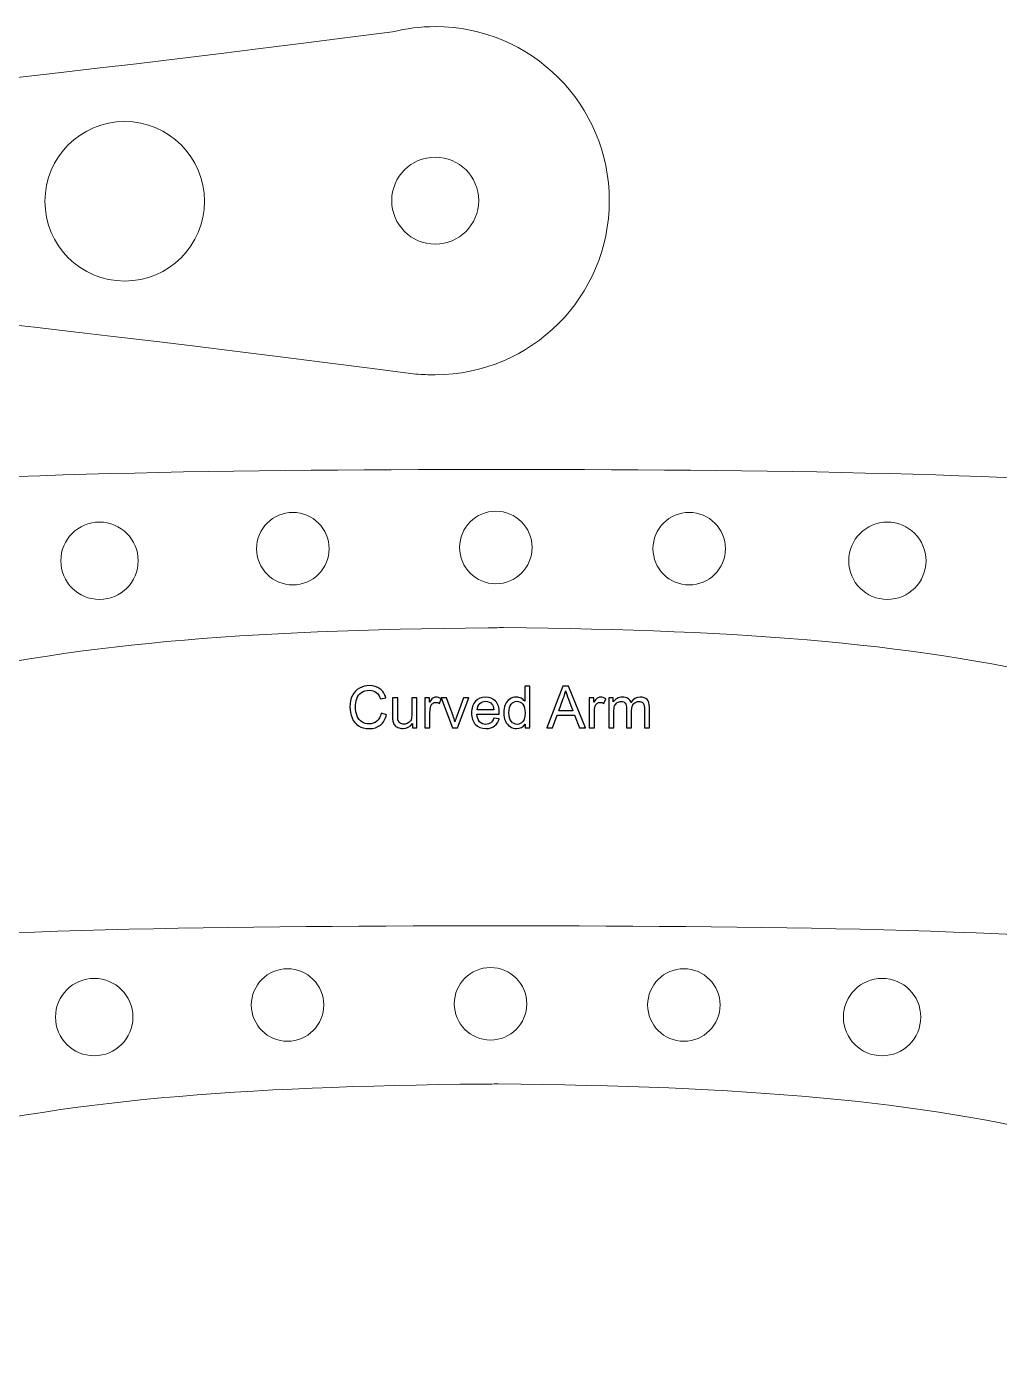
# Model space of a CAD drawing. Header units: millimetres. Extents: x -819 to 558, y -342 to 336.
# Drawn here: x -32.8 to 109.2, y -229.3 to -35.3 of the extents above; entities that cross this region are included whole.
import ezdxf

# ---------------------------------------------------------------- set-up
doc = ezdxf.new("R2010")
doc.units = ezdxf.units.MM
doc.header["$MEASUREMENT"] = 0
doc.layers.add('#Layer 1', color=7, linetype='Continuous')

msp = doc.modelspace()

# ---------------------------------------------------------------- linework, layer by layer
at = {"layer": '#Layer 1', "color": 22, "lineweight": 9}
for points in [[(-299.4995, -35.4526), (-163.6914, -54.0647), (-120.8009, -54.2654), (20.6279, -36.0551)], [(-300.7342, -85.988), (-163.4447, -67.1737), (-121.1112, -67.1737), (24.0569, -85.988)], [(-143.5157, -122.1519), (-110.3809, -102.3651), (-51.4112, -99.9196), (36.6068, -99.9213)], [(214.5831, -122.1519), (181.843, -102.3651), (123.7429, -99.9196), (36.6064, -99.9213)], [(184.2443, -162.7389), (142.3319, -131.0424), (107.524, -123.6341), (36.8421, -122.9971)], [(-144.2873, -188.7428), (-111.1525, -168.956), (-52.1828, -166.5105), (35.8352, -166.5122)], [(213.8115, -188.7428), (181.0714, -168.956), (122.9713, -166.5105), (35.8348, -166.5122)], [(183.4727, -229.3298), (141.5603, -197.6333), (106.7524, -190.225), (36.0705, -189.588)]]:
    msp.add_open_spline(points, degree=3, dxfattribs=at)
for points, knots in [([(20.628, -36.0549), (22.6277, -35.5489), (24.722, -35.28), (26.8791, -35.28), (26.8791, -35.28), (40.9068, -35.28), (52.2791, -46.6519), (52.2791, -60.68), (52.2791, -60.68), (52.2791, -74.7081), (40.9068, -86.08), (26.8791, -86.08), (26.8791, -86.08), (25.9275, -86.08), (24.9814, -86.0899), (24.0569, -85.988)], [0, 0, 0, 0, 0.25, 0.25, 0.25, 0.25, 0.5, 0.5, 0.5, 0.5, 0.75, 0.75, 0.75, 0.75, 1, 1, 1, 1]), ([(-6.8112, -60.7741), (-6.8112, -67.204), (-12.0236, -72.4158), (-18.4529, -72.4158), (-18.4529, -72.4158), (-24.8828, -72.4158), (-30.0945, -67.204), (-30.0945, -60.7741), (-30.0945, -60.7741), (-30.0945, -54.3449), (-24.8828, -49.1324), (-18.4529, -49.1324), (-18.4529, -49.1324), (-12.0236, -49.1324), (-6.8112, -54.3449), (-6.8112, -60.7741)], [0, 0, 0, 0, 0.25, 0.25, 0.25, 0.25, 0.5, 0.5, 0.5, 0.5, 0.75, 0.75, 0.75, 0.75, 1, 1, 1, 1]), ([(11.3832, -111.4731), (11.3832, -114.3956), (9.014, -116.7648), (6.0916, -116.7648), (6.0916, -116.7648), (3.1691, -116.7648), (0.7999, -114.3956), (0.7999, -111.4731), (0.7999, -111.4731), (0.7999, -108.5506), (3.1691, -106.1814), (6.0916, -106.1814), (6.0916, -106.1814), (9.014, -106.1814), (11.3832, -108.5506), (11.3832, -111.4731)], [0, 0, 0, 0, 0.25, 0.25, 0.25, 0.25, 0.5, 0.5, 0.5, 0.5, 0.75, 0.75, 0.75, 0.75, 1, 1, 1, 1]), ([(41.0165, -111.2967), (41.0165, -114.2192), (38.6473, -116.5884), (35.7248, -116.5884), (35.7248, -116.5884), (32.8024, -116.5884), (30.4332, -114.2192), (30.4332, -111.2967), (30.4332, -111.2967), (30.4332, -108.3742), (32.8024, -106.0051), (35.7248, -106.0051), (35.7248, -106.0051), (38.6473, -106.0051), (41.0165, -108.3742), (41.0165, -111.2967)], [0, 0, 0, 0, 0.25, 0.25, 0.25, 0.25, 0.5, 0.5, 0.5, 0.5, 0.75, 0.75, 0.75, 0.75, 1, 1, 1, 1]), ([(69.2387, -111.4731), (69.2387, -114.3956), (66.8695, -116.7648), (63.947, -116.7648), (63.947, -116.7648), (61.0246, -116.7648), (58.6554, -114.3956), (58.6554, -111.4731), (58.6554, -111.4731), (58.6554, -108.5506), (61.0246, -106.1814), (63.947, -106.1814), (63.947, -106.1814), (66.8695, -106.1814), (69.2387, -108.5506), (69.2387, -111.4731)], [0, 0, 0, 0, 0.25, 0.25, 0.25, 0.25, 0.5, 0.5, 0.5, 0.5, 0.75, 0.75, 0.75, 0.75, 1, 1, 1, 1]), ([(-16.4862, -113.237), (-16.4862, -116.3543), (-19.0134, -118.8814), (-22.1306, -118.8814), (-22.1306, -118.8814), (-25.248, -118.8814), (-27.7751, -116.3543), (-27.7751, -113.237), (-27.7751, -113.237), (-27.7751, -110.1197), (-25.248, -107.5926), (-22.1306, -107.5926), (-22.1306, -107.5926), (-19.0134, -107.5926), (-16.4862, -110.1197), (-16.4862, -113.237)], [0, 0, 0, 0, 0.25, 0.25, 0.25, 0.25, 0.5, 0.5, 0.5, 0.5, 0.75, 0.75, 0.75, 0.75, 1, 1, 1, 1]), ([(98.5193, -113.237), (98.5193, -116.3543), (95.9919, -118.8814), (92.8748, -118.8814), (92.8748, -118.8814), (89.7577, -118.8814), (87.2304, -116.3543), (87.2304, -113.237), (87.2304, -113.237), (87.2304, -110.1197), (89.7577, -107.5926), (92.8748, -107.5926), (92.8748, -107.5926), (95.9919, -107.5926), (98.5193, -110.1197), (98.5193, -113.237)], [0, 0, 0, 0, 0.25, 0.25, 0.25, 0.25, 0.5, 0.5, 0.5, 0.5, 0.75, 0.75, 0.75, 0.75, 1, 1, 1, 1]), ([(-112.7945, -162.7585), (-70.8867, -131.0621), (-36.0821, -123.6538), (34.5924, -123.0167), (34.5924, -123.0167), (35.1253, -123.0429), (36.8421, -122.9777), (36.8421, -122.9777)], [0, 0, 0, 0, 0.5, 0.5, 0.5, 0.5, 1, 1, 1, 1]), ([(18.9715, -135.4955), (18.9715, -135.4955), (19.7745, -135.6987), (19.7745, -135.6987), (19.7745, -135.6987), (19.6065, -136.3563), (19.3032, -136.8586), (18.8671, -137.2057), (18.8671, -137.2057), (18.4297, -137.5515), (17.8963, -137.7236), (17.2641, -137.7236), (17.2641, -137.7236), (16.6108, -137.7236), (16.0802, -137.591), (15.671, -137.3257), (15.671, -137.3257), (15.2618, -137.059), (14.9499, -136.6738), (14.7368, -136.17), (14.7368, -136.17), (14.5238, -135.6648), (14.4165, -135.123), (14.4165, -134.5444), (14.4165, -134.5444), (14.4165, -133.9136), (14.5365, -133.3633), (14.7778, -132.8934), (14.7778, -132.8934), (15.0191, -132.4235), (15.362, -132.0665), (15.8079, -131.8224), (15.8079, -131.8224), (16.2524, -131.5783), (16.742, -131.4569), (17.2768, -131.4569), (17.2768, -131.4569), (17.8836, -131.4569), (18.393, -131.6107), (18.8065, -131.9198), (18.8065, -131.9198), (19.2199, -132.2288), (19.5078, -132.662), (19.67, -133.2222), (19.67, -133.2222), (19.67, -133.2222), (18.8812, -133.4085), (18.8812, -133.4085), (18.8812, -133.4085), (18.7401, -132.9668), (18.5369, -132.6465), (18.2688, -132.4447), (18.2688, -132.4447), (18.0021, -132.2429), (17.6663, -132.1427), (17.2599, -132.1427), (17.2599, -132.1427), (16.7942, -132.1427), (16.4062, -132.2542), (16.0929, -132.4771), (16.0929, -132.4771), (15.7796, -132.7015), (15.5595, -133.0007), (15.4339, -133.3774), (15.4339, -133.3774), (15.3069, -133.7528), (15.2434, -134.1408), (15.2434, -134.5402), (15.2434, -134.5402), (15.2434, -135.0566), (15.3182, -135.5054), (15.4678, -135.8906), (15.4678, -135.8906), (15.6188, -136.2744), (15.8516, -136.5623), (16.1691, -136.7528), (16.1691, -136.7528), (16.4866, -136.9433), (16.8295, -137.0378), (17.1992, -137.0378), (17.1992, -137.0378), (17.6479, -137.0378), (18.0275, -136.908), (18.3394, -136.6498), (18.3394, -136.6498), (18.6512, -136.3901), (18.8615, -136.0049), (18.9715, -135.4955)], [0, 0, 0, 0, 0.04545455, 0.04545455, 0.04545455, 0.04545455, 0.09090909, 0.09090909, 0.09090909, 0.09090909, 0.13636364, 0.13636364, 0.13636364, 0.13636364, 0.18181818, 0.18181818, 0.18181818, 0.18181818, 0.22727273, 0.22727273, 0.22727273, 0.22727273, 0.27272727, 0.27272727, 0.27272727, 0.27272727, 0.31818182, 0.31818182, 0.31818182, 0.31818182, 0.36363636, 0.36363636, 0.36363636, 0.36363636, 0.40909091, 0.40909091, 0.40909091, 0.40909091, 0.45454545, 0.45454545, 0.45454545, 0.45454545, 0.5, 0.5, 0.5, 0.5, 0.54545455, 0.54545455, 0.54545455, 0.54545455, 0.59090909, 0.59090909, 0.59090909, 0.59090909, 0.63636364, 0.63636364, 0.63636364, 0.63636364, 0.68181818, 0.68181818, 0.68181818, 0.68181818, 0.72727273, 0.72727273, 0.72727273, 0.72727273, 0.77272727, 0.77272727, 0.77272727, 0.77272727, 0.81818182, 0.81818182, 0.81818182, 0.81818182, 0.86363636, 0.86363636, 0.86363636, 0.86363636, 0.90909091, 0.90909091, 0.90909091, 0.90909091, 0.95454545, 0.95454545, 0.95454545, 0.95454545, 1, 1, 1, 1]), ([(39.9856, -137.6206), (39.9856, -137.6206), (39.9856, -137.066), (39.9856, -137.066), (39.9856, -137.066), (39.7076, -137.5021), (39.2984, -137.7194), (38.7579, -137.7194), (38.7579, -137.7194), (38.408, -137.7194), (38.0863, -137.6234), (37.7927, -137.4301), (37.7927, -137.4301), (37.4992, -137.2382), (37.2721, -136.9687), (37.1098, -136.6215), (37.1098, -136.6215), (36.9489, -136.2758), (36.8685, -135.8793), (36.8685, -135.4292), (36.8685, -135.4292), (36.8685, -134.9917), (36.9419, -134.5938), (37.0872, -134.2368), (37.0872, -134.2368), (37.234, -133.8798), (37.4527, -133.606), (37.7448, -133.4169), (37.7448, -133.4169), (38.0369, -133.2264), (38.3642, -133.1305), (38.7255, -133.1305), (38.7255, -133.1305), (38.9894, -133.1305), (39.225, -133.1869), (39.431, -133.2984), (39.431, -133.2984), (39.6385, -133.4099), (39.8064, -133.5552), (39.9362, -133.7344), (39.9362, -133.7344), (39.9362, -133.7344), (39.9362, -131.5599), (39.9362, -131.5599), (39.9362, -131.5599), (39.9362, -131.5599), (40.6756, -131.5599), (40.6756, -131.5599), (40.6756, -131.5599), (40.6756, -131.5599), (40.6756, -137.6206), (40.6756, -137.6206), (40.6756, -137.6206), (40.6756, -137.6206), (39.9856, -137.6206), (39.9856, -137.6206)], [0, 0, 0, 0, 0.07142857, 0.07142857, 0.07142857, 0.07142857, 0.14285714, 0.14285714, 0.14285714, 0.14285714, 0.21428571, 0.21428571, 0.21428571, 0.21428571, 0.28571429, 0.28571429, 0.28571429, 0.28571429, 0.35714286, 0.35714286, 0.35714286, 0.35714286, 0.42857143, 0.42857143, 0.42857143, 0.42857143, 0.5, 0.5, 0.5, 0.5, 0.57142857, 0.57142857, 0.57142857, 0.57142857, 0.64285714, 0.64285714, 0.64285714, 0.64285714, 0.71428571, 0.71428571, 0.71428571, 0.71428571, 0.78571429, 0.78571429, 0.78571429, 0.78571429, 0.85714286, 0.85714286, 0.85714286, 0.85714286, 0.92857143, 0.92857143, 0.92857143, 0.92857143, 1, 1, 1, 1]), ([(43.1605, -137.6206), (43.1605, -137.6206), (45.4888, -131.5599), (45.4888, -131.5599), (45.4888, -131.5599), (45.4888, -131.5599), (46.3524, -131.5599), (46.3524, -131.5599), (46.3524, -131.5599), (46.3524, -131.5599), (48.8331, -137.6206), (48.8331, -137.6206), (48.8331, -137.6206), (48.8331, -137.6206), (47.9187, -137.6206), (47.9187, -137.6206), (47.9187, -137.6206), (47.9187, -137.6206), (47.2118, -135.7848), (47.2118, -135.7848), (47.2118, -135.7848), (47.2118, -135.7848), (44.6774, -135.7848), (44.6774, -135.7848), (44.6774, -135.7848), (44.6774, -135.7848), (44.0128, -137.6206), (44.0128, -137.6206), (44.0128, -137.6206), (44.0128, -137.6206), (43.1605, -137.6206), (43.1605, -137.6206)], [0, 0, 0, 0, 0.125, 0.125, 0.125, 0.125, 0.25, 0.25, 0.25, 0.25, 0.375, 0.375, 0.375, 0.375, 0.5, 0.5, 0.5, 0.5, 0.625, 0.625, 0.625, 0.625, 0.75, 0.75, 0.75, 0.75, 0.875, 0.875, 0.875, 0.875, 1, 1, 1, 1]), ([(23.5449, -137.6206), (23.5449, -137.6206), (23.5449, -136.9757), (23.5449, -136.9757), (23.5449, -136.9757), (23.202, -137.4724), (22.7378, -137.7194), (22.1508, -137.7194), (22.1508, -137.7194), (21.8925, -137.7194), (21.6498, -137.67), (21.4255, -137.5712), (21.4255, -137.5712), (21.2011, -137.4724), (21.0346, -137.3468), (20.9259, -137.1973), (20.9259, -137.1973), (20.8159, -137.0463), (20.7397, -136.8628), (20.6959, -136.6455), (20.6959, -136.6455), (20.6663, -136.4988), (20.6508, -136.2674), (20.6508, -135.9499), (20.6508, -135.9499), (20.6508, -135.9499), (20.6508, -133.2307), (20.6508, -133.2307), (20.6508, -133.2307), (20.6508, -133.2307), (21.3944, -133.2307), (21.3944, -133.2307), (21.3944, -133.2307), (21.3944, -133.2307), (21.3944, -135.6648), (21.3944, -135.6648), (21.3944, -135.6648), (21.3944, -136.0543), (21.4099, -136.3153), (21.4396, -136.4508), (21.4396, -136.4508), (21.4875, -136.6469), (21.5863, -136.7993), (21.7373, -136.9122), (21.7373, -136.9122), (21.8897, -137.0237), (22.0774, -137.0787), (22.3003, -137.0787), (22.3003, -137.0787), (22.5233, -137.0787), (22.7321, -137.0223), (22.9283, -136.908), (22.9283, -136.908), (23.1244, -136.7937), (23.2627, -136.6371), (23.3431, -136.4409), (23.3431, -136.4409), (23.425, -136.2434), (23.4659, -135.9569), (23.4659, -135.583), (23.4659, -135.583), (23.4659, -135.583), (23.4659, -133.2307), (23.4659, -133.2307), (23.4659, -133.2307), (23.4659, -133.2307), (24.2096, -133.2307), (24.2096, -133.2307), (24.2096, -133.2307), (24.2096, -133.2307), (24.2096, -137.6206), (24.2096, -137.6206), (24.2096, -137.6206), (24.2096, -137.6206), (23.5449, -137.6206), (23.5449, -137.6206)], [0, 0, 0, 0, 0.05263158, 0.05263158, 0.05263158, 0.05263158, 0.10526316, 0.10526316, 0.10526316, 0.10526316, 0.15789474, 0.15789474, 0.15789474, 0.15789474, 0.21052632, 0.21052632, 0.21052632, 0.21052632, 0.26315789, 0.26315789, 0.26315789, 0.26315789, 0.31578947, 0.31578947, 0.31578947, 0.31578947, 0.36842105, 0.36842105, 0.36842105, 0.36842105, 0.42105263, 0.42105263, 0.42105263, 0.42105263, 0.47368421, 0.47368421, 0.47368421, 0.47368421, 0.52631579, 0.52631579, 0.52631579, 0.52631579, 0.57894737, 0.57894737, 0.57894737, 0.57894737, 0.63157895, 0.63157895, 0.63157895, 0.63157895, 0.68421053, 0.68421053, 0.68421053, 0.68421053, 0.73684211, 0.73684211, 0.73684211, 0.73684211, 0.78947368, 0.78947368, 0.78947368, 0.78947368, 0.84210526, 0.84210526, 0.84210526, 0.84210526, 0.89473684, 0.89473684, 0.89473684, 0.89473684, 0.94736842, 0.94736842, 0.94736842, 0.94736842, 1, 1, 1, 1]), ([(25.368, -137.6206), (25.368, -137.6206), (25.368, -133.2307), (25.368, -133.2307), (25.368, -133.2307), (25.368, -133.2307), (26.0369, -133.2307), (26.0369, -133.2307), (26.0369, -133.2307), (26.0369, -133.2307), (26.0369, -133.8953), (26.0369, -133.8953), (26.0369, -133.8953), (26.2076, -133.5849), (26.3657, -133.3788), (26.511, -133.2801), (26.511, -133.2801), (26.655, -133.1813), (26.8144, -133.1305), (26.988, -133.1305), (26.988, -133.1305), (27.2391, -133.1305), (27.4931, -133.2109), (27.7528, -133.3704), (27.7528, -133.3704), (27.7528, -133.3704), (27.496, -134.0618), (27.496, -134.0618), (27.496, -134.0618), (27.3153, -133.9532), (27.1333, -133.8995), (26.9513, -133.8995), (26.9513, -133.8995), (26.7876, -133.8995), (26.6423, -133.9489), (26.5124, -134.0463), (26.5124, -134.0463), (26.3826, -134.1451), (26.2909, -134.2805), (26.2359, -134.4541), (26.2359, -134.4541), (26.1526, -134.718), (26.1117, -135.0072), (26.1117, -135.3219), (26.1117, -135.3219), (26.1117, -135.3219), (26.1117, -137.6206), (26.1117, -137.6206), (26.1117, -137.6206), (26.1117, -137.6206), (25.368, -137.6206), (25.368, -137.6206)], [0, 0, 0, 0, 0.07692308, 0.07692308, 0.07692308, 0.07692308, 0.15384615, 0.15384615, 0.15384615, 0.15384615, 0.23076923, 0.23076923, 0.23076923, 0.23076923, 0.30769231, 0.30769231, 0.30769231, 0.30769231, 0.38461538, 0.38461538, 0.38461538, 0.38461538, 0.46153846, 0.46153846, 0.46153846, 0.46153846, 0.53846154, 0.53846154, 0.53846154, 0.53846154, 0.61538462, 0.61538462, 0.61538462, 0.61538462, 0.69230769, 0.69230769, 0.69230769, 0.69230769, 0.76923077, 0.76923077, 0.76923077, 0.76923077, 0.84615385, 0.84615385, 0.84615385, 0.84615385, 0.92307692, 0.92307692, 0.92307692, 0.92307692, 1, 1, 1, 1]), ([(29.4151, -137.6206), (29.4151, -137.6206), (27.7443, -133.2307), (27.7443, -133.2307), (27.7443, -133.2307), (27.7443, -133.2307), (28.5303, -133.2307), (28.5303, -133.2307), (28.5303, -133.2307), (28.5303, -133.2307), (29.4729, -135.8595), (29.4729, -135.8595), (29.4729, -135.8595), (29.5745, -136.1432), (29.6677, -136.4381), (29.7538, -136.7443), (29.7538, -136.7443), (29.8201, -136.5129), (29.9118, -136.2349), (30.0303, -135.9089), (30.0303, -135.9089), (30.0303, -135.9089), (31.0068, -133.2307), (31.0068, -133.2307), (31.0068, -133.2307), (31.0068, -133.2307), (31.7716, -133.2307), (31.7716, -133.2307), (31.7716, -133.2307), (31.7716, -133.2307), (30.1093, -137.6206), (30.1093, -137.6206), (30.1093, -137.6206), (30.1093, -137.6206), (29.4151, -137.6206), (29.4151, -137.6206)], [0, 0, 0, 0, 0.11111111, 0.11111111, 0.11111111, 0.11111111, 0.22222222, 0.22222222, 0.22222222, 0.22222222, 0.33333333, 0.33333333, 0.33333333, 0.33333333, 0.44444444, 0.44444444, 0.44444444, 0.44444444, 0.55555556, 0.55555556, 0.55555556, 0.55555556, 0.66666667, 0.66666667, 0.66666667, 0.66666667, 0.77777778, 0.77777778, 0.77777778, 0.77777778, 0.88888889, 0.88888889, 0.88888889, 0.88888889, 1, 1, 1, 1]), ([(35.4334, -136.2067), (35.4334, -136.2067), (36.2025, -136.3012), (36.2025, -136.3012), (36.2025, -136.3012), (36.0811, -136.7514), (35.8568, -137.0999), (35.5294, -137.3483), (35.5294, -137.3483), (35.2006, -137.5952), (34.7815, -137.7194), (34.2721, -137.7194), (34.2721, -137.7194), (33.63, -137.7194), (33.1206, -137.5218), (32.7453, -137.1267), (32.7453, -137.1267), (32.3685, -136.7316), (32.1808, -136.177), (32.1808, -135.463), (32.1808, -135.463), (32.1808, -134.7236), (32.3713, -134.1507), (32.7509, -133.7429), (32.7509, -133.7429), (33.1319, -133.3351), (33.6244, -133.1305), (34.2312, -133.1305), (34.2312, -133.1305), (34.8182, -133.1305), (35.298, -133.3309), (35.6691, -133.7302), (35.6691, -133.7302), (36.0416, -134.1295), (36.2279, -134.6926), (36.2279, -135.4165), (36.2279, -135.4165), (36.2279, -135.4616), (36.2265, -135.5279), (36.2236, -135.6154), (36.2236, -135.6154), (36.2236, -135.6154), (32.9499, -135.6154), (32.9499, -135.6154), (32.9499, -135.6154), (32.9767, -136.098), (33.1136, -136.4677), (33.3591, -136.7231), (33.3591, -136.7231), (33.6046, -136.98), (33.9094, -137.1084), (34.2763, -137.1084), (34.2763, -137.1084), (34.5487, -137.1084), (34.7815, -137.0364), (34.9748, -136.8925), (34.9748, -136.8925), (35.1681, -136.75), (35.3205, -136.5214), (35.4334, -136.2067)], [0, 0, 0, 0, 0.06666667, 0.06666667, 0.06666667, 0.06666667, 0.13333333, 0.13333333, 0.13333333, 0.13333333, 0.2, 0.2, 0.2, 0.2, 0.26666667, 0.26666667, 0.26666667, 0.26666667, 0.33333333, 0.33333333, 0.33333333, 0.33333333, 0.4, 0.4, 0.4, 0.4, 0.46666667, 0.46666667, 0.46666667, 0.46666667, 0.53333333, 0.53333333, 0.53333333, 0.53333333, 0.6, 0.6, 0.6, 0.6, 0.66666667, 0.66666667, 0.66666667, 0.66666667, 0.73333333, 0.73333333, 0.73333333, 0.73333333, 0.8, 0.8, 0.8, 0.8, 0.86666667, 0.86666667, 0.86666667, 0.86666667, 0.93333333, 0.93333333, 0.93333333, 0.93333333, 1, 1, 1, 1]), ([(32.9908, -135.003), (32.9908, -135.003), (35.4419, -135.003), (35.4419, -135.003), (35.4419, -135.003), (35.4094, -134.6347), (35.3149, -134.3567), (35.1611, -134.1733), (35.1611, -134.1733), (34.924, -133.8868), (34.6164, -133.7429), (34.2396, -133.7429), (34.2396, -133.7429), (33.8982, -133.7429), (33.6103, -133.8572), (33.3775, -134.0858), (33.3775, -134.0858), (33.1446, -134.3144), (33.0162, -134.6206), (32.9908, -135.003)], [0, 0, 0, 0, 0.2, 0.2, 0.2, 0.2, 0.4, 0.4, 0.4, 0.4, 0.6, 0.6, 0.6, 0.6, 0.8, 0.8, 0.8, 0.8, 1, 1, 1, 1]), ([(37.6333, -135.4292), (37.6333, -135.9922), (37.7518, -136.4127), (37.9889, -136.6907), (37.9889, -136.6907), (38.226, -136.9687), (38.5054, -137.1084), (38.8285, -137.1084), (38.8285, -137.1084), (39.153, -137.1084), (39.4296, -136.9743), (39.6568, -136.709), (39.6568, -136.709), (39.884, -136.4437), (39.9983, -136.0373), (39.9983, -135.4913), (39.9983, -135.4913), (39.9983, -134.8901), (39.8826, -134.4499), (39.6512, -134.169), (39.6512, -134.169), (39.4197, -133.8868), (39.1347, -133.7471), (38.7946, -133.7471), (38.7946, -133.7471), (38.4644, -133.7471), (38.1879, -133.8826), (37.9663, -134.1521), (37.9663, -134.1521), (37.7448, -134.4216), (37.6333, -134.8478), (37.6333, -135.4292)], [0, 0, 0, 0, 0.125, 0.125, 0.125, 0.125, 0.25, 0.25, 0.25, 0.25, 0.375, 0.375, 0.375, 0.375, 0.5, 0.5, 0.5, 0.5, 0.625, 0.625, 0.625, 0.625, 0.75, 0.75, 0.75, 0.75, 0.875, 0.875, 0.875, 0.875, 1, 1, 1, 1]), ([(44.9089, -135.1314), (44.9089, -135.1314), (46.9648, -135.1314), (46.9648, -135.1314), (46.9648, -135.1314), (46.9648, -135.1314), (46.3312, -133.4536), (46.3312, -133.4536), (46.3312, -133.4536), (46.1393, -132.9442), (45.9954, -132.5251), (45.9023, -132.1963), (45.9023, -132.1963), (45.8247, -132.5858), (45.716, -132.971), (45.5749, -133.3548), (45.5749, -133.3548), (45.5749, -133.3548), (44.9089, -135.1314), (44.9089, -135.1314)], [0, 0, 0, 0, 0.2, 0.2, 0.2, 0.2, 0.4, 0.4, 0.4, 0.4, 0.6, 0.6, 0.6, 0.6, 0.8, 0.8, 0.8, 0.8, 1, 1, 1, 1]), ([(49.3707, -137.6206), (49.3707, -137.6206), (49.3707, -133.2307), (49.3707, -133.2307), (49.3707, -133.2307), (49.3707, -133.2307), (50.0396, -133.2307), (50.0396, -133.2307), (50.0396, -133.2307), (50.0396, -133.2307), (50.0396, -133.8953), (50.0396, -133.8953), (50.0396, -133.8953), (50.2103, -133.5849), (50.3684, -133.3788), (50.5137, -133.2801), (50.5137, -133.2801), (50.6577, -133.1813), (50.8171, -133.1305), (50.9907, -133.1305), (50.9907, -133.1305), (51.2418, -133.1305), (51.4958, -133.2109), (51.7555, -133.3704), (51.7555, -133.3704), (51.7555, -133.3704), (51.4987, -134.0618), (51.4987, -134.0618), (51.4987, -134.0618), (51.318, -133.9532), (51.136, -133.8995), (50.954, -133.8995), (50.954, -133.8995), (50.7903, -133.8995), (50.645, -133.9489), (50.5151, -134.0463), (50.5151, -134.0463), (50.3853, -134.1451), (50.2936, -134.2805), (50.2386, -134.4541), (50.2386, -134.4541), (50.1553, -134.718), (50.1144, -135.0072), (50.1144, -135.3219), (50.1144, -135.3219), (50.1144, -135.3219), (50.1144, -137.6206), (50.1144, -137.6206), (50.1144, -137.6206), (50.1144, -137.6206), (49.3707, -137.6206), (49.3707, -137.6206)], [0, 0, 0, 0, 0.07692308, 0.07692308, 0.07692308, 0.07692308, 0.15384615, 0.15384615, 0.15384615, 0.15384615, 0.23076923, 0.23076923, 0.23076923, 0.23076923, 0.30769231, 0.30769231, 0.30769231, 0.30769231, 0.38461538, 0.38461538, 0.38461538, 0.38461538, 0.46153846, 0.46153846, 0.46153846, 0.46153846, 0.53846154, 0.53846154, 0.53846154, 0.53846154, 0.61538462, 0.61538462, 0.61538462, 0.61538462, 0.69230769, 0.69230769, 0.69230769, 0.69230769, 0.76923077, 0.76923077, 0.76923077, 0.76923077, 0.84615385, 0.84615385, 0.84615385, 0.84615385, 0.92307692, 0.92307692, 0.92307692, 0.92307692, 1, 1, 1, 1]), ([(52.1986, -137.6206), (52.1986, -137.6206), (52.1986, -133.2307), (52.1986, -133.2307), (52.1986, -133.2307), (52.1986, -133.2307), (52.8632, -133.2307), (52.8632, -133.2307), (52.8632, -133.2307), (52.8632, -133.2307), (52.8632, -133.8459), (52.8632, -133.8459), (52.8632, -133.8459), (53.0015, -133.6314), (53.185, -133.4579), (53.4136, -133.328), (53.4136, -133.328), (53.6422, -133.1968), (53.9032, -133.1305), (54.1953, -133.1305), (54.1953, -133.1305), (54.5199, -133.1305), (54.7866, -133.1982), (54.994, -133.3337), (54.994, -133.3337), (55.2028, -133.4691), (55.3496, -133.6568), (55.4342, -133.8995), (55.4342, -133.8995), (55.7828, -133.3873), (56.2343, -133.1305), (56.7903, -133.1305), (56.7903, -133.1305), (57.2263, -133.1305), (57.5608, -133.2518), (57.795, -133.4931), (57.795, -133.4931), (58.0293, -133.7344), (58.1464, -134.1055), (58.1464, -134.6065), (58.1464, -134.6065), (58.1464, -134.6065), (58.1464, -137.6206), (58.1464, -137.6206), (58.1464, -137.6206), (58.1464, -137.6206), (57.407, -137.6206), (57.407, -137.6206), (57.407, -137.6206), (57.407, -137.6206), (57.407, -134.8548), (57.407, -134.8548), (57.407, -134.8548), (57.407, -134.5571), (57.383, -134.3426), (57.335, -134.2114), (57.335, -134.2114), (57.2856, -134.0816), (57.1981, -133.9757), (57.0725, -133.8953), (57.0725, -133.8953), (56.9455, -133.8163), (56.796, -133.7754), (56.6252, -133.7754), (56.6252, -133.7754), (56.3162, -133.7754), (56.0608, -133.8784), (55.8562, -134.0844), (55.8562, -134.0844), (55.653, -134.289), (55.55, -134.6178), (55.55, -135.0693), (55.55, -135.0693), (55.55, -135.0693), (55.55, -137.6206), (55.55, -137.6206), (55.55, -137.6206), (55.55, -137.6206), (54.8063, -137.6206), (54.8063, -137.6206), (54.8063, -137.6206), (54.8063, -137.6206), (54.8063, -134.7688), (54.8063, -134.7688), (54.8063, -134.7688), (54.8063, -134.4372), (54.7456, -134.1888), (54.6243, -134.0237), (54.6243, -134.0237), (54.5029, -133.8586), (54.3054, -133.7754), (54.0288, -133.7754), (54.0288, -133.7754), (53.8199, -133.7754), (53.6266, -133.8304), (53.4488, -133.9419), (53.4488, -133.9419), (53.271, -134.0519), (53.1412, -134.2128), (53.0622, -134.4245), (53.0622, -134.4245), (52.9818, -134.6375), (52.9422, -134.9437), (52.9422, -135.3431), (52.9422, -135.3431), (52.9422, -135.3431), (52.9422, -137.6206), (52.9422, -137.6206), (52.9422, -137.6206), (52.9422, -137.6206), (52.1986, -137.6206), (52.1986, -137.6206)], [0, 0, 0, 0, 0.03571429, 0.03571429, 0.03571429, 0.03571429, 0.07142857, 0.07142857, 0.07142857, 0.07142857, 0.10714286, 0.10714286, 0.10714286, 0.10714286, 0.14285714, 0.14285714, 0.14285714, 0.14285714, 0.17857143, 0.17857143, 0.17857143, 0.17857143, 0.21428571, 0.21428571, 0.21428571, 0.21428571, 0.25, 0.25, 0.25, 0.25, 0.28571429, 0.28571429, 0.28571429, 0.28571429, 0.32142857, 0.32142857, 0.32142857, 0.32142857, 0.35714286, 0.35714286, 0.35714286, 0.35714286, 0.39285714, 0.39285714, 0.39285714, 0.39285714, 0.42857143, 0.42857143, 0.42857143, 0.42857143, 0.46428571, 0.46428571, 0.46428571, 0.46428571, 0.5, 0.5, 0.5, 0.5, 0.53571429, 0.53571429, 0.53571429, 0.53571429, 0.57142857, 0.57142857, 0.57142857, 0.57142857, 0.60714286, 0.60714286, 0.60714286, 0.60714286, 0.64285714, 0.64285714, 0.64285714, 0.64285714, 0.67857143, 0.67857143, 0.67857143, 0.67857143, 0.71428571, 0.71428571, 0.71428571, 0.71428571, 0.75, 0.75, 0.75, 0.75, 0.78571429, 0.78571429, 0.78571429, 0.78571429, 0.82142857, 0.82142857, 0.82142857, 0.82142857, 0.85714286, 0.85714286, 0.85714286, 0.85714286, 0.89285714, 0.89285714, 0.89285714, 0.89285714, 0.92857143, 0.92857143, 0.92857143, 0.92857143, 0.96428571, 0.96428571, 0.96428571, 0.96428571, 1, 1, 1, 1]), ([(40.2449, -177.8876), (40.2449, -180.8101), (37.8757, -183.1793), (34.9532, -183.1793), (34.9532, -183.1793), (32.0308, -183.1793), (29.6616, -180.8101), (29.6616, -177.8876), (29.6616, -177.8876), (29.6616, -174.9651), (32.0308, -172.596), (34.9532, -172.596), (34.9532, -172.596), (37.8757, -172.596), (40.2449, -174.9651), (40.2449, -177.8876)], [0, 0, 0, 0, 0.25, 0.25, 0.25, 0.25, 0.5, 0.5, 0.5, 0.5, 0.75, 0.75, 0.75, 0.75, 1, 1, 1, 1]), ([(-17.2578, -179.8279), (-17.2578, -182.9452), (-19.785, -185.4723), (-22.9022, -185.4723), (-22.9022, -185.4723), (-26.0196, -185.4723), (-28.5467, -182.9452), (-28.5467, -179.8279), (-28.5467, -179.8279), (-28.5467, -176.7106), (-26.0196, -174.1835), (-22.9022, -174.1835), (-22.9022, -174.1835), (-19.785, -174.1835), (-17.2578, -176.7106), (-17.2578, -179.8279)], [0, 0, 0, 0, 0.25, 0.25, 0.25, 0.25, 0.5, 0.5, 0.5, 0.5, 0.75, 0.75, 0.75, 0.75, 1, 1, 1, 1]), ([(10.6116, -178.064), (10.6116, -180.9865), (8.2424, -183.3557), (5.32, -183.3557), (5.32, -183.3557), (2.3975, -183.3557), (0.0283, -180.9865), (0.0283, -178.064), (0.0283, -178.064), (0.0283, -175.1415), (2.3975, -172.7723), (5.32, -172.7723), (5.32, -172.7723), (8.2424, -172.7723), (10.6116, -175.1415), (10.6116, -178.064)], [0, 0, 0, 0, 0.25, 0.25, 0.25, 0.25, 0.5, 0.5, 0.5, 0.5, 0.75, 0.75, 0.75, 0.75, 1, 1, 1, 1]), ([(68.4671, -178.064), (68.4671, -180.9865), (66.0979, -183.3557), (63.1754, -183.3557), (63.1754, -183.3557), (60.253, -183.3557), (57.8838, -180.9865), (57.8838, -178.064), (57.8838, -178.064), (57.8838, -175.1415), (60.253, -172.7723), (63.1754, -172.7723), (63.1754, -172.7723), (66.0979, -172.7723), (68.4671, -175.1415), (68.4671, -178.064)], [0, 0, 0, 0, 0.25, 0.25, 0.25, 0.25, 0.5, 0.5, 0.5, 0.5, 0.75, 0.75, 0.75, 0.75, 1, 1, 1, 1]), ([(97.7477, -179.8279), (97.7477, -182.9452), (95.2203, -185.4723), (92.1032, -185.4723), (92.1032, -185.4723), (88.9861, -185.4723), (86.4588, -182.9452), (86.4588, -179.8279), (86.4588, -179.8279), (86.4588, -176.7106), (88.9861, -174.1835), (92.1032, -174.1835), (92.1032, -174.1835), (95.2203, -174.1835), (97.7477, -176.7106), (97.7477, -179.8279)], [0, 0, 0, 0, 0.25, 0.25, 0.25, 0.25, 0.5, 0.5, 0.5, 0.5, 0.75, 0.75, 0.75, 0.75, 1, 1, 1, 1]), ([(-113.5661, -229.3494), (-71.6583, -197.653), (-36.8537, -190.2447), (33.8208, -189.6076), (33.8208, -189.6076), (34.3537, -189.6338), (36.0705, -189.5686), (36.0705, -189.5686)], [0, 0, 0, 0, 0.5, 0.5, 0.5, 0.5, 1, 1, 1, 1])]:
    msp.add_open_spline(points, degree=3, knots=knots, dxfattribs=at)
at = {"layer": '#Layer 1', "color": 7, "lineweight": 9}
msp.add_open_spline([(33.2291, -60.68), (33.2291, -64.1871), (30.3862, -67.03), (26.8791, -67.03), (26.8791, -67.03), (23.372, -67.03), (20.5291, -64.1871), (20.5291, -60.68), (20.5291, -60.68), (20.5291, -57.1729), (23.372, -54.33), (26.8791, -54.33), (26.8791, -54.33), (30.3862, -54.33), (33.2291, -57.1729), (33.2291, -60.68)], degree=3, knots=[0, 0, 0, 0, 0.25, 0.25, 0.25, 0.25, 0.5, 0.5, 0.5, 0.5, 0.75, 0.75, 0.75, 0.75, 1, 1, 1, 1], dxfattribs=at)
at = {"layer": '#Layer 1', "color": 250}
for points, knots in [([(18.9715, -135.4955), (18.9715, -135.4955), (19.7745, -135.6987), (19.7745, -135.6987), (19.7745, -135.6987), (19.6065, -136.3563), (19.3032, -136.8586), (18.8671, -137.2057), (18.8671, -137.2057), (18.4297, -137.5515), (17.8963, -137.7236), (17.2641, -137.7236), (17.2641, -137.7236), (16.6108, -137.7236), (16.0802, -137.591), (15.671, -137.3257), (15.671, -137.3257), (15.2618, -137.059), (14.9499, -136.6738), (14.7368, -136.17), (14.7368, -136.17), (14.5238, -135.6648), (14.4165, -135.123), (14.4165, -134.5444), (14.4165, -134.5444), (14.4165, -133.9136), (14.5365, -133.3633), (14.7778, -132.8934), (14.7778, -132.8934), (15.0191, -132.4235), (15.362, -132.0665), (15.8079, -131.8224), (15.8079, -131.8224), (16.2524, -131.5783), (16.742, -131.4569), (17.2768, -131.4569), (17.2768, -131.4569), (17.8836, -131.4569), (18.393, -131.6107), (18.8065, -131.9198), (18.8065, -131.9198), (19.2199, -132.2288), (19.5078, -132.662), (19.67, -133.2222), (19.67, -133.2222), (19.67, -133.2222), (18.8812, -133.4085), (18.8812, -133.4085), (18.8812, -133.4085), (18.7401, -132.9668), (18.5369, -132.6465), (18.2688, -132.4447), (18.2688, -132.4447), (18.0021, -132.2429), (17.6663, -132.1427), (17.2599, -132.1427), (17.2599, -132.1427), (16.7942, -132.1427), (16.4062, -132.2542), (16.0929, -132.4771), (16.0929, -132.4771), (15.7796, -132.7015), (15.5595, -133.0007), (15.4339, -133.3774), (15.4339, -133.3774), (15.3069, -133.7528), (15.2434, -134.1408), (15.2434, -134.5402), (15.2434, -134.5402), (15.2434, -135.0566), (15.3182, -135.5054), (15.4678, -135.8906), (15.4678, -135.8906), (15.6188, -136.2744), (15.8516, -136.5623), (16.1691, -136.7528), (16.1691, -136.7528), (16.4866, -136.9433), (16.8295, -137.0378), (17.1992, -137.0378), (17.1992, -137.0378), (17.6479, -137.0378), (18.0275, -136.908), (18.3394, -136.6498), (18.3394, -136.6498), (18.6512, -136.3901), (18.8615, -136.0049), (18.9715, -135.4955)], [0, 0, 0, 0, 0.04545455, 0.04545455, 0.04545455, 0.04545455, 0.09090909, 0.09090909, 0.09090909, 0.09090909, 0.13636364, 0.13636364, 0.13636364, 0.13636364, 0.18181818, 0.18181818, 0.18181818, 0.18181818, 0.22727273, 0.22727273, 0.22727273, 0.22727273, 0.27272727, 0.27272727, 0.27272727, 0.27272727, 0.31818182, 0.31818182, 0.31818182, 0.31818182, 0.36363636, 0.36363636, 0.36363636, 0.36363636, 0.40909091, 0.40909091, 0.40909091, 0.40909091, 0.45454545, 0.45454545, 0.45454545, 0.45454545, 0.5, 0.5, 0.5, 0.5, 0.54545455, 0.54545455, 0.54545455, 0.54545455, 0.59090909, 0.59090909, 0.59090909, 0.59090909, 0.63636364, 0.63636364, 0.63636364, 0.63636364, 0.68181818, 0.68181818, 0.68181818, 0.68181818, 0.72727273, 0.72727273, 0.72727273, 0.72727273, 0.77272727, 0.77272727, 0.77272727, 0.77272727, 0.81818182, 0.81818182, 0.81818182, 0.81818182, 0.86363636, 0.86363636, 0.86363636, 0.86363636, 0.90909091, 0.90909091, 0.90909091, 0.90909091, 0.95454545, 0.95454545, 0.95454545, 0.95454545, 1, 1, 1, 1]), ([(39.9856, -137.6206), (39.9856, -137.6206), (39.9856, -137.066), (39.9856, -137.066), (39.9856, -137.066), (39.7076, -137.5021), (39.2984, -137.7194), (38.7579, -137.7194), (38.7579, -137.7194), (38.408, -137.7194), (38.0863, -137.6234), (37.7927, -137.4301), (37.7927, -137.4301), (37.4992, -137.2382), (37.2721, -136.9687), (37.1098, -136.6215), (37.1098, -136.6215), (36.9489, -136.2758), (36.8685, -135.8793), (36.8685, -135.4292), (36.8685, -135.4292), (36.8685, -134.9917), (36.9419, -134.5938), (37.0872, -134.2368), (37.0872, -134.2368), (37.234, -133.8798), (37.4527, -133.606), (37.7448, -133.4169), (37.7448, -133.4169), (38.0369, -133.2264), (38.3642, -133.1305), (38.7255, -133.1305), (38.7255, -133.1305), (38.9894, -133.1305), (39.225, -133.1869), (39.431, -133.2984), (39.431, -133.2984), (39.6385, -133.4099), (39.8064, -133.5552), (39.9362, -133.7344), (39.9362, -133.7344), (39.9362, -133.7344), (39.9362, -131.5599), (39.9362, -131.5599), (39.9362, -131.5599), (39.9362, -131.5599), (40.6756, -131.5599), (40.6756, -131.5599), (40.6756, -131.5599), (40.6756, -131.5599), (40.6756, -137.6206), (40.6756, -137.6206), (40.6756, -137.6206), (40.6756, -137.6206), (39.9856, -137.6206), (39.9856, -137.6206)], [0, 0, 0, 0, 0.07142857, 0.07142857, 0.07142857, 0.07142857, 0.14285714, 0.14285714, 0.14285714, 0.14285714, 0.21428571, 0.21428571, 0.21428571, 0.21428571, 0.28571429, 0.28571429, 0.28571429, 0.28571429, 0.35714286, 0.35714286, 0.35714286, 0.35714286, 0.42857143, 0.42857143, 0.42857143, 0.42857143, 0.5, 0.5, 0.5, 0.5, 0.57142857, 0.57142857, 0.57142857, 0.57142857, 0.64285714, 0.64285714, 0.64285714, 0.64285714, 0.71428571, 0.71428571, 0.71428571, 0.71428571, 0.78571429, 0.78571429, 0.78571429, 0.78571429, 0.85714286, 0.85714286, 0.85714286, 0.85714286, 0.92857143, 0.92857143, 0.92857143, 0.92857143, 1, 1, 1, 1]), ([(43.1605, -137.6206), (43.1605, -137.6206), (45.4888, -131.5599), (45.4888, -131.5599), (45.4888, -131.5599), (45.4888, -131.5599), (46.3524, -131.5599), (46.3524, -131.5599), (46.3524, -131.5599), (46.3524, -131.5599), (48.8331, -137.6206), (48.8331, -137.6206), (48.8331, -137.6206), (48.8331, -137.6206), (47.9187, -137.6206), (47.9187, -137.6206), (47.9187, -137.6206), (47.9187, -137.6206), (47.2118, -135.7848), (47.2118, -135.7848), (47.2118, -135.7848), (47.2118, -135.7848), (44.6774, -135.7848), (44.6774, -135.7848), (44.6774, -135.7848), (44.6774, -135.7848), (44.0128, -137.6206), (44.0128, -137.6206), (44.0128, -137.6206), (44.0128, -137.6206), (43.1605, -137.6206), (43.1605, -137.6206)], [0, 0, 0, 0, 0.125, 0.125, 0.125, 0.125, 0.25, 0.25, 0.25, 0.25, 0.375, 0.375, 0.375, 0.375, 0.5, 0.5, 0.5, 0.5, 0.625, 0.625, 0.625, 0.625, 0.75, 0.75, 0.75, 0.75, 0.875, 0.875, 0.875, 0.875, 1, 1, 1, 1]), ([(23.5449, -137.6206), (23.5449, -137.6206), (23.5449, -136.9757), (23.5449, -136.9757), (23.5449, -136.9757), (23.202, -137.4724), (22.7378, -137.7194), (22.1508, -137.7194), (22.1508, -137.7194), (21.8925, -137.7194), (21.6498, -137.67), (21.4255, -137.5712), (21.4255, -137.5712), (21.2011, -137.4724), (21.0346, -137.3468), (20.9259, -137.1973), (20.9259, -137.1973), (20.8159, -137.0463), (20.7397, -136.8628), (20.6959, -136.6455), (20.6959, -136.6455), (20.6663, -136.4988), (20.6508, -136.2674), (20.6508, -135.9499), (20.6508, -135.9499), (20.6508, -135.9499), (20.6508, -133.2307), (20.6508, -133.2307), (20.6508, -133.2307), (20.6508, -133.2307), (21.3944, -133.2307), (21.3944, -133.2307), (21.3944, -133.2307), (21.3944, -133.2307), (21.3944, -135.6648), (21.3944, -135.6648), (21.3944, -135.6648), (21.3944, -136.0543), (21.4099, -136.3153), (21.4396, -136.4508), (21.4396, -136.4508), (21.4875, -136.6469), (21.5863, -136.7993), (21.7373, -136.9122), (21.7373, -136.9122), (21.8897, -137.0237), (22.0774, -137.0787), (22.3003, -137.0787), (22.3003, -137.0787), (22.5233, -137.0787), (22.7321, -137.0223), (22.9283, -136.908), (22.9283, -136.908), (23.1244, -136.7937), (23.2627, -136.6371), (23.3431, -136.4409), (23.3431, -136.4409), (23.425, -136.2434), (23.4659, -135.9569), (23.4659, -135.583), (23.4659, -135.583), (23.4659, -135.583), (23.4659, -133.2307), (23.4659, -133.2307), (23.4659, -133.2307), (23.4659, -133.2307), (24.2096, -133.2307), (24.2096, -133.2307), (24.2096, -133.2307), (24.2096, -133.2307), (24.2096, -137.6206), (24.2096, -137.6206), (24.2096, -137.6206), (24.2096, -137.6206), (23.5449, -137.6206), (23.5449, -137.6206)], [0, 0, 0, 0, 0.05263158, 0.05263158, 0.05263158, 0.05263158, 0.10526316, 0.10526316, 0.10526316, 0.10526316, 0.15789474, 0.15789474, 0.15789474, 0.15789474, 0.21052632, 0.21052632, 0.21052632, 0.21052632, 0.26315789, 0.26315789, 0.26315789, 0.26315789, 0.31578947, 0.31578947, 0.31578947, 0.31578947, 0.36842105, 0.36842105, 0.36842105, 0.36842105, 0.42105263, 0.42105263, 0.42105263, 0.42105263, 0.47368421, 0.47368421, 0.47368421, 0.47368421, 0.52631579, 0.52631579, 0.52631579, 0.52631579, 0.57894737, 0.57894737, 0.57894737, 0.57894737, 0.63157895, 0.63157895, 0.63157895, 0.63157895, 0.68421053, 0.68421053, 0.68421053, 0.68421053, 0.73684211, 0.73684211, 0.73684211, 0.73684211, 0.78947368, 0.78947368, 0.78947368, 0.78947368, 0.84210526, 0.84210526, 0.84210526, 0.84210526, 0.89473684, 0.89473684, 0.89473684, 0.89473684, 0.94736842, 0.94736842, 0.94736842, 0.94736842, 1, 1, 1, 1]), ([(25.368, -137.6206), (25.368, -137.6206), (25.368, -133.2307), (25.368, -133.2307), (25.368, -133.2307), (25.368, -133.2307), (26.0369, -133.2307), (26.0369, -133.2307), (26.0369, -133.2307), (26.0369, -133.2307), (26.0369, -133.8953), (26.0369, -133.8953), (26.0369, -133.8953), (26.2076, -133.5849), (26.3657, -133.3788), (26.511, -133.2801), (26.511, -133.2801), (26.655, -133.1813), (26.8144, -133.1305), (26.988, -133.1305), (26.988, -133.1305), (27.2391, -133.1305), (27.4931, -133.2109), (27.7528, -133.3704), (27.7528, -133.3704), (27.7528, -133.3704), (27.496, -134.0618), (27.496, -134.0618), (27.496, -134.0618), (27.3153, -133.9532), (27.1333, -133.8995), (26.9513, -133.8995), (26.9513, -133.8995), (26.7876, -133.8995), (26.6423, -133.9489), (26.5124, -134.0463), (26.5124, -134.0463), (26.3826, -134.1451), (26.2909, -134.2805), (26.2359, -134.4541), (26.2359, -134.4541), (26.1526, -134.718), (26.1117, -135.0072), (26.1117, -135.3219), (26.1117, -135.3219), (26.1117, -135.3219), (26.1117, -137.6206), (26.1117, -137.6206), (26.1117, -137.6206), (26.1117, -137.6206), (25.368, -137.6206), (25.368, -137.6206)], [0, 0, 0, 0, 0.07692308, 0.07692308, 0.07692308, 0.07692308, 0.15384615, 0.15384615, 0.15384615, 0.15384615, 0.23076923, 0.23076923, 0.23076923, 0.23076923, 0.30769231, 0.30769231, 0.30769231, 0.30769231, 0.38461538, 0.38461538, 0.38461538, 0.38461538, 0.46153846, 0.46153846, 0.46153846, 0.46153846, 0.53846154, 0.53846154, 0.53846154, 0.53846154, 0.61538462, 0.61538462, 0.61538462, 0.61538462, 0.69230769, 0.69230769, 0.69230769, 0.69230769, 0.76923077, 0.76923077, 0.76923077, 0.76923077, 0.84615385, 0.84615385, 0.84615385, 0.84615385, 0.92307692, 0.92307692, 0.92307692, 0.92307692, 1, 1, 1, 1]), ([(29.4151, -137.6206), (29.4151, -137.6206), (27.7443, -133.2307), (27.7443, -133.2307), (27.7443, -133.2307), (27.7443, -133.2307), (28.5303, -133.2307), (28.5303, -133.2307), (28.5303, -133.2307), (28.5303, -133.2307), (29.4729, -135.8595), (29.4729, -135.8595), (29.4729, -135.8595), (29.5745, -136.1432), (29.6677, -136.4381), (29.7538, -136.7443), (29.7538, -136.7443), (29.8201, -136.5129), (29.9118, -136.2349), (30.0303, -135.9089), (30.0303, -135.9089), (30.0303, -135.9089), (31.0068, -133.2307), (31.0068, -133.2307), (31.0068, -133.2307), (31.0068, -133.2307), (31.7716, -133.2307), (31.7716, -133.2307), (31.7716, -133.2307), (31.7716, -133.2307), (30.1093, -137.6206), (30.1093, -137.6206), (30.1093, -137.6206), (30.1093, -137.6206), (29.4151, -137.6206), (29.4151, -137.6206)], [0, 0, 0, 0, 0.11111111, 0.11111111, 0.11111111, 0.11111111, 0.22222222, 0.22222222, 0.22222222, 0.22222222, 0.33333333, 0.33333333, 0.33333333, 0.33333333, 0.44444444, 0.44444444, 0.44444444, 0.44444444, 0.55555556, 0.55555556, 0.55555556, 0.55555556, 0.66666667, 0.66666667, 0.66666667, 0.66666667, 0.77777778, 0.77777778, 0.77777778, 0.77777778, 0.88888889, 0.88888889, 0.88888889, 0.88888889, 1, 1, 1, 1]), ([(35.4334, -136.2067), (35.4334, -136.2067), (36.2025, -136.3012), (36.2025, -136.3012), (36.2025, -136.3012), (36.0811, -136.7514), (35.8568, -137.0999), (35.5294, -137.3483), (35.5294, -137.3483), (35.2006, -137.5952), (34.7815, -137.7194), (34.2721, -137.7194), (34.2721, -137.7194), (33.63, -137.7194), (33.1206, -137.5218), (32.7453, -137.1267), (32.7453, -137.1267), (32.3685, -136.7316), (32.1808, -136.177), (32.1808, -135.463), (32.1808, -135.463), (32.1808, -134.7236), (32.3713, -134.1507), (32.7509, -133.7429), (32.7509, -133.7429), (33.1319, -133.3351), (33.6244, -133.1305), (34.2312, -133.1305), (34.2312, -133.1305), (34.8182, -133.1305), (35.298, -133.3309), (35.6691, -133.7302), (35.6691, -133.7302), (36.0416, -134.1295), (36.2279, -134.6926), (36.2279, -135.4165), (36.2279, -135.4165), (36.2279, -135.4616), (36.2265, -135.5279), (36.2236, -135.6154), (36.2236, -135.6154), (36.2236, -135.6154), (32.9499, -135.6154), (32.9499, -135.6154), (32.9499, -135.6154), (32.9767, -136.098), (33.1136, -136.4677), (33.3591, -136.7231), (33.3591, -136.7231), (33.6046, -136.98), (33.9094, -137.1084), (34.2763, -137.1084), (34.2763, -137.1084), (34.5487, -137.1084), (34.7815, -137.0364), (34.9748, -136.8925), (34.9748, -136.8925), (35.1681, -136.75), (35.3205, -136.5214), (35.4334, -136.2067)], [0, 0, 0, 0, 0.06666667, 0.06666667, 0.06666667, 0.06666667, 0.13333333, 0.13333333, 0.13333333, 0.13333333, 0.2, 0.2, 0.2, 0.2, 0.26666667, 0.26666667, 0.26666667, 0.26666667, 0.33333333, 0.33333333, 0.33333333, 0.33333333, 0.4, 0.4, 0.4, 0.4, 0.46666667, 0.46666667, 0.46666667, 0.46666667, 0.53333333, 0.53333333, 0.53333333, 0.53333333, 0.6, 0.6, 0.6, 0.6, 0.66666667, 0.66666667, 0.66666667, 0.66666667, 0.73333333, 0.73333333, 0.73333333, 0.73333333, 0.8, 0.8, 0.8, 0.8, 0.86666667, 0.86666667, 0.86666667, 0.86666667, 0.93333333, 0.93333333, 0.93333333, 0.93333333, 1, 1, 1, 1]), ([(32.9908, -135.003), (32.9908, -135.003), (35.4419, -135.003), (35.4419, -135.003), (35.4419, -135.003), (35.4094, -134.6347), (35.3149, -134.3567), (35.1611, -134.1733), (35.1611, -134.1733), (34.924, -133.8868), (34.6164, -133.7429), (34.2396, -133.7429), (34.2396, -133.7429), (33.8982, -133.7429), (33.6103, -133.8572), (33.3775, -134.0858), (33.3775, -134.0858), (33.1446, -134.3144), (33.0162, -134.6206), (32.9908, -135.003)], [0, 0, 0, 0, 0.2, 0.2, 0.2, 0.2, 0.4, 0.4, 0.4, 0.4, 0.6, 0.6, 0.6, 0.6, 0.8, 0.8, 0.8, 0.8, 1, 1, 1, 1]), ([(37.6333, -135.4292), (37.6333, -135.9922), (37.7518, -136.4127), (37.9889, -136.6907), (37.9889, -136.6907), (38.226, -136.9687), (38.5054, -137.1084), (38.8285, -137.1084), (38.8285, -137.1084), (39.153, -137.1084), (39.4296, -136.9743), (39.6568, -136.709), (39.6568, -136.709), (39.884, -136.4437), (39.9983, -136.0373), (39.9983, -135.4913), (39.9983, -135.4913), (39.9983, -134.8901), (39.8826, -134.4499), (39.6512, -134.169), (39.6512, -134.169), (39.4197, -133.8868), (39.1347, -133.7471), (38.7946, -133.7471), (38.7946, -133.7471), (38.4644, -133.7471), (38.1879, -133.8826), (37.9663, -134.1521), (37.9663, -134.1521), (37.7448, -134.4216), (37.6333, -134.8478), (37.6333, -135.4292)], [0, 0, 0, 0, 0.125, 0.125, 0.125, 0.125, 0.25, 0.25, 0.25, 0.25, 0.375, 0.375, 0.375, 0.375, 0.5, 0.5, 0.5, 0.5, 0.625, 0.625, 0.625, 0.625, 0.75, 0.75, 0.75, 0.75, 0.875, 0.875, 0.875, 0.875, 1, 1, 1, 1]), ([(44.9089, -135.1314), (44.9089, -135.1314), (46.9648, -135.1314), (46.9648, -135.1314), (46.9648, -135.1314), (46.9648, -135.1314), (46.3312, -133.4536), (46.3312, -133.4536), (46.3312, -133.4536), (46.1393, -132.9442), (45.9954, -132.5251), (45.9023, -132.1963), (45.9023, -132.1963), (45.8247, -132.5858), (45.716, -132.971), (45.5749, -133.3548), (45.5749, -133.3548), (45.5749, -133.3548), (44.9089, -135.1314), (44.9089, -135.1314)], [0, 0, 0, 0, 0.2, 0.2, 0.2, 0.2, 0.4, 0.4, 0.4, 0.4, 0.6, 0.6, 0.6, 0.6, 0.8, 0.8, 0.8, 0.8, 1, 1, 1, 1]), ([(49.3707, -137.6206), (49.3707, -137.6206), (49.3707, -133.2307), (49.3707, -133.2307), (49.3707, -133.2307), (49.3707, -133.2307), (50.0396, -133.2307), (50.0396, -133.2307), (50.0396, -133.2307), (50.0396, -133.2307), (50.0396, -133.8953), (50.0396, -133.8953), (50.0396, -133.8953), (50.2103, -133.5849), (50.3684, -133.3788), (50.5137, -133.2801), (50.5137, -133.2801), (50.6577, -133.1813), (50.8171, -133.1305), (50.9907, -133.1305), (50.9907, -133.1305), (51.2418, -133.1305), (51.4958, -133.2109), (51.7555, -133.3704), (51.7555, -133.3704), (51.7555, -133.3704), (51.4987, -134.0618), (51.4987, -134.0618), (51.4987, -134.0618), (51.318, -133.9532), (51.136, -133.8995), (50.954, -133.8995), (50.954, -133.8995), (50.7903, -133.8995), (50.645, -133.9489), (50.5151, -134.0463), (50.5151, -134.0463), (50.3853, -134.1451), (50.2936, -134.2805), (50.2386, -134.4541), (50.2386, -134.4541), (50.1553, -134.718), (50.1144, -135.0072), (50.1144, -135.3219), (50.1144, -135.3219), (50.1144, -135.3219), (50.1144, -137.6206), (50.1144, -137.6206), (50.1144, -137.6206), (50.1144, -137.6206), (49.3707, -137.6206), (49.3707, -137.6206)], [0, 0, 0, 0, 0.07692308, 0.07692308, 0.07692308, 0.07692308, 0.15384615, 0.15384615, 0.15384615, 0.15384615, 0.23076923, 0.23076923, 0.23076923, 0.23076923, 0.30769231, 0.30769231, 0.30769231, 0.30769231, 0.38461538, 0.38461538, 0.38461538, 0.38461538, 0.46153846, 0.46153846, 0.46153846, 0.46153846, 0.53846154, 0.53846154, 0.53846154, 0.53846154, 0.61538462, 0.61538462, 0.61538462, 0.61538462, 0.69230769, 0.69230769, 0.69230769, 0.69230769, 0.76923077, 0.76923077, 0.76923077, 0.76923077, 0.84615385, 0.84615385, 0.84615385, 0.84615385, 0.92307692, 0.92307692, 0.92307692, 0.92307692, 1, 1, 1, 1]), ([(52.1986, -137.6206), (52.1986, -137.6206), (52.1986, -133.2307), (52.1986, -133.2307), (52.1986, -133.2307), (52.1986, -133.2307), (52.8632, -133.2307), (52.8632, -133.2307), (52.8632, -133.2307), (52.8632, -133.2307), (52.8632, -133.8459), (52.8632, -133.8459), (52.8632, -133.8459), (53.0015, -133.6314), (53.185, -133.4579), (53.4136, -133.328), (53.4136, -133.328), (53.6422, -133.1968), (53.9032, -133.1305), (54.1953, -133.1305), (54.1953, -133.1305), (54.5199, -133.1305), (54.7866, -133.1982), (54.994, -133.3337), (54.994, -133.3337), (55.2028, -133.4691), (55.3496, -133.6568), (55.4342, -133.8995), (55.4342, -133.8995), (55.7828, -133.3873), (56.2343, -133.1305), (56.7903, -133.1305), (56.7903, -133.1305), (57.2263, -133.1305), (57.5608, -133.2518), (57.795, -133.4931), (57.795, -133.4931), (58.0293, -133.7344), (58.1464, -134.1055), (58.1464, -134.6065), (58.1464, -134.6065), (58.1464, -134.6065), (58.1464, -137.6206), (58.1464, -137.6206), (58.1464, -137.6206), (58.1464, -137.6206), (57.407, -137.6206), (57.407, -137.6206), (57.407, -137.6206), (57.407, -137.6206), (57.407, -134.8548), (57.407, -134.8548), (57.407, -134.8548), (57.407, -134.5571), (57.383, -134.3426), (57.335, -134.2114), (57.335, -134.2114), (57.2856, -134.0816), (57.1981, -133.9757), (57.0725, -133.8953), (57.0725, -133.8953), (56.9455, -133.8163), (56.796, -133.7754), (56.6252, -133.7754), (56.6252, -133.7754), (56.3162, -133.7754), (56.0608, -133.8784), (55.8562, -134.0844), (55.8562, -134.0844), (55.653, -134.289), (55.55, -134.6178), (55.55, -135.0693), (55.55, -135.0693), (55.55, -135.0693), (55.55, -137.6206), (55.55, -137.6206), (55.55, -137.6206), (55.55, -137.6206), (54.8063, -137.6206), (54.8063, -137.6206), (54.8063, -137.6206), (54.8063, -137.6206), (54.8063, -134.7688), (54.8063, -134.7688), (54.8063, -134.7688), (54.8063, -134.4372), (54.7456, -134.1888), (54.6243, -134.0237), (54.6243, -134.0237), (54.5029, -133.8586), (54.3054, -133.7754), (54.0288, -133.7754), (54.0288, -133.7754), (53.8199, -133.7754), (53.6266, -133.8304), (53.4488, -133.9419), (53.4488, -133.9419), (53.271, -134.0519), (53.1412, -134.2128), (53.0622, -134.4245), (53.0622, -134.4245), (52.9818, -134.6375), (52.9422, -134.9437), (52.9422, -135.3431), (52.9422, -135.3431), (52.9422, -135.3431), (52.9422, -137.6206), (52.9422, -137.6206), (52.9422, -137.6206), (52.9422, -137.6206), (52.1986, -137.6206), (52.1986, -137.6206)], [0, 0, 0, 0, 0.03571429, 0.03571429, 0.03571429, 0.03571429, 0.07142857, 0.07142857, 0.07142857, 0.07142857, 0.10714286, 0.10714286, 0.10714286, 0.10714286, 0.14285714, 0.14285714, 0.14285714, 0.14285714, 0.17857143, 0.17857143, 0.17857143, 0.17857143, 0.21428571, 0.21428571, 0.21428571, 0.21428571, 0.25, 0.25, 0.25, 0.25, 0.28571429, 0.28571429, 0.28571429, 0.28571429, 0.32142857, 0.32142857, 0.32142857, 0.32142857, 0.35714286, 0.35714286, 0.35714286, 0.35714286, 0.39285714, 0.39285714, 0.39285714, 0.39285714, 0.42857143, 0.42857143, 0.42857143, 0.42857143, 0.46428571, 0.46428571, 0.46428571, 0.46428571, 0.5, 0.5, 0.5, 0.5, 0.53571429, 0.53571429, 0.53571429, 0.53571429, 0.57142857, 0.57142857, 0.57142857, 0.57142857, 0.60714286, 0.60714286, 0.60714286, 0.60714286, 0.64285714, 0.64285714, 0.64285714, 0.64285714, 0.67857143, 0.67857143, 0.67857143, 0.67857143, 0.71428571, 0.71428571, 0.71428571, 0.71428571, 0.75, 0.75, 0.75, 0.75, 0.78571429, 0.78571429, 0.78571429, 0.78571429, 0.82142857, 0.82142857, 0.82142857, 0.82142857, 0.85714286, 0.85714286, 0.85714286, 0.85714286, 0.89285714, 0.89285714, 0.89285714, 0.89285714, 0.92857143, 0.92857143, 0.92857143, 0.92857143, 0.96428571, 0.96428571, 0.96428571, 0.96428571, 1, 1, 1, 1])]:
    msp.add_open_spline(points, degree=3, knots=knots, dxfattribs=at)

doc.saveas('drawing.dxf')
